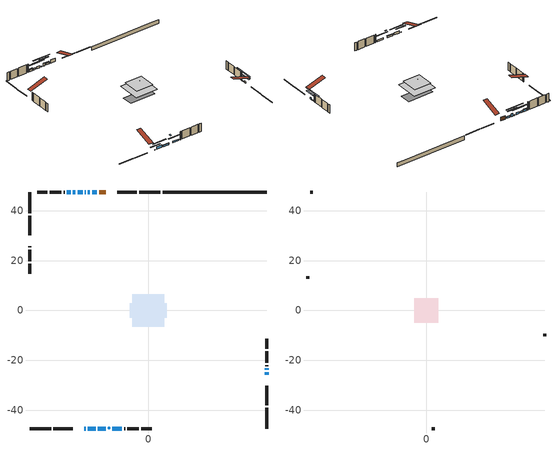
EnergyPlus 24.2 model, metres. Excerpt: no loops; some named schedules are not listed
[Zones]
conditioned space
 floor outside (Floor1 construction): -1.76,-1.76 -1.76,1.76 1.76,1.76 1.76,-1.76 z0.52
 floor adiabatic (AdiabaticFloorConstruction): -6.48,-6.48 -6.48,6.48 6.48,6.48 6.48,-6.48 z2.96
 floor foundation (Slab1 construction): -7.49,-2.95 -7.49,2.95 7.49,2.95 7.49,-2.95 z-1.8
 wall outside (RimJoist1 construction): 4.88,47.57 -3.69,47.57 / -47.57,-47.57 -39,-47.57 / -47.57,47.57 -47.57,39 / 47.57,-47.57 47.57,-39 z0.52:0.82
 wall outside (RimJoist2 construction): -4.62,47.57 -12.45,47.57 / -38.07,-47.57 -30.24,-47.57 / -47.57,38.07 -47.57,30.24 / 47.57,-38.07 47.57,-30.24 z0.52:0.82
 wall outside (AdiabaticWallConstruction 1): -16.98,47.57 -19.76,47.57 z0.52:2.55
 wall outside (AdiabaticWallConstruction): -25.71,-47.57 -25.15,-47.57 z0.52:0.7; -24.22,-47.57 -21.17,-47.57 z0.52:1.99; 47.57,-25.71 47.57,-24.77 z0.52:1.56; -20.69,47.57 -22.47,47.57 z0.52:1.51; -20.24,-47.57 -16.98,-47.57 z0.52:1.25; -23.4,47.57 -24.22,47.57 z0.52:2.2; 47.57,-23.84 47.57,-23.24 z0.52:0.85; -25.14,47.57 -25.45,47.57 z0.52:0.86; -26.37,47.57 -28.32,47.57 / -29.25,47.57 -30.22,47.57 z0.52:1.6; -31.15,47.57 -32.67,47.57 z0.52:1.74; -14.44,-47.57 -10.64,-47.57 z0.52:1.36
 wall outside (Wall1 construction): -33.6,47.57 -33.99,47.57 / -9.72,-47.57 -9.33,-47.57 / -47.57,25.71 -47.57,25.32 / 47.57,-22.31 47.57,-21.92 z0.52:5.4
 wall outside (Wall2 construction): -34.92,47.57 -39.59,47.57 / -8.4,-47.57 -3.73,-47.57 / -47.57,24.39 -47.57,19.72 / 47.57,-21 47.57,-16.32 z0.52:5.4
 wall outside (Wall3 construction): -40.52,47.57 -44.65,47.57 / -2.8,-47.57 1.33,-47.57 / -47.57,18.79 -47.57,14.66 / 47.57,-15.4 47.57,-11.27 z0.52:5.4
 wall foundation (FoundationWall1 construction): 5.81,47.57,-1.8 5.81,47.57,0.52 43.39,47.57,0.52 43.39,47.57,0.45 47.57,47.57,0.45 47.57,47.57,-1.8
 window (WindowConstruction 8): -25.71,-47.57 -25.15,-47.57 z0.52:0.7
 window (WindowConstruction 4): -24.22,-47.57 -21.17,-47.57 z0.52:1.99
 window (WindowConstruction 5): 47.57,-25.71 47.57,-24.77 z0.52:1.56
 window (WindowConstruction 6): -20.69,47.57 -22.47,47.57 z0.52:1.51
 window (WindowConstruction 7): -20.24,-47.57 -16.98,-47.57 z0.52:1.25
 window (WindowConstruction 9): -23.4,47.57 -24.22,47.57 z0.52:2.2
 window (WindowConstruction 10): 47.57,-23.84 47.57,-23.24 z0.52:0.85
 window (WindowConstruction 11): -25.15,47.57 -25.44,47.57 z0.52:0.85
 window (WindowConstruction): -26.37,47.57 -28.32,47.57 z0.52:1.6
 window (WindowConstruction 1): -29.25,47.57 -30.22,47.57 z0.52:1.6
 window (WindowConstruction 2): -31.15,47.57 -32.67,47.57 z0.52:1.74
 window (WindowConstruction 3): -14.44,-47.57 -10.64,-47.57 z0.52:1.36
 door (Door): -16.98,47.57 -19.76,47.57 z0.52:2.55
 ceiling adiabatic (AdiabaticFloorConstruction): 6.48,-6.48 6.48,6.48 -6.48,6.48 -6.48,-6.48 z2.96
 roof outside (AdiabaticRoofConstruction): -15.37,-47.57,5.4 -15.37,-46.92,5.61 -16.06,-46.92,5.61 -16.06,-47.57,5.4
 skylight (SkylightConstruction): -15.37,-47.57,5.4 -15.37,-46.92,5.61 -16.05,-46.92,5.61 -16.05,-47.57,5.4
attic - vented
 floor to conditioned space (Floor2 construction Reversed): -4.88,-4.88 -4.88,4.88 4.88,4.88 4.88,-4.88 z5.4
 floor to conditioned space (Floor3 construction Reversed): -1.83,-1.83 -1.83,1.83 1.83,1.83 1.83,-1.83 z5.4
 wall outside (Wall4 construction): -45.58,47.57 -46.64,47.57 / 2.26,-47.57 3.32,-47.57 / -47.57,13.73 -47.57,12.67 / 47.57,-10.34 47.57,-9.27 z0.52:5.4
 roof outside (Roof1 construction): -16.05,47.57,5.4 -16.05,37.42,8.78 -13.38,37.42,8.78 -13.38,47.57,5.4; -26.64,-47.57,5.4 -26.64,-37.42,8.78 -29.31,-37.42,8.78 -29.31,-47.57,5.4; -47.57,26.64,5.4 -37.42,26.64,8.78 -37.42,29.31,8.78 -47.57,29.31,5.4; 47.57,-26.64,5.4 37.42,-26.64,8.78 37.42,-29.31,8.78 47.57,-29.31,5.4
shading: -22.57,-47.57 -28.28,-47.57 -28.28,-47.98 -22.57,-47.98 z3.28; -18.59,-47.57 -26.8,-47.57 -26.8,-47.98 -18.59,-47.98 z4.57; 47.57,-22.19 47.57,-28.28 47.98,-28.28 47.98,-22.19 z4.14; -22.67,47.57 -20.49,47.57 -20.49,47.98 -22.67,47.98 z1.71; -16.78,-47.57 -20.44,-47.57 -20.44,-47.98 -16.78,-47.98 z1.45; -26.79,47.57 -20.82,47.57 -20.82,47.98 -26.79,47.98 z4.77; 47.57,-18.22 47.57,-28.86 47.98,-28.86 47.98,-18.22 z5.87; -30.46,47.57 -20.13,47.57 -20.13,47.98 -30.46,47.98 z5.87; -30.9,47.57 -23.79,47.57 -23.79,47.98 -30.9,47.98 z4.18; -32.8,47.57 -26.67,47.57 -26.67,47.98 -32.8,47.98 z4.18; -32.87,47.57 -30.95,47.57 -30.95,47.98 -32.87,47.98 z1.94; -8.07,-47.57 -17.02,-47.57 -17.02,-47.98 -8.07,-47.98 z3.94
[Building]
Building 1: Terrain=Suburbs
[Site:Location]
Saskatoon Intl AP_SK: Latitude {deg}=52.17; Longitude {deg}=-106.7; Time Zone {hr}=-6; Elevation {m}=504; Keep Site Location Information=Yes
[Site:GroundTemperature:Shallow]
-3.29371, -5.9198, -6.13011, -4.88389, 0.118965, 5.09852, 9.41553, 12.1502, 12.3826, 10.1583, 5.95142, 1.12462
[Site:WaterMainsTemperature]
Calculation Method=Schedule; Temperature Schedule=mains temperature schedule
[Material] Roughness=Rough; Thermal Absorptance=0.9
Name | Thickness {m} | Conductivity {W/m-K} | Density {kg/m3} | Specific Heat {J/kg-K} | Solar Absorptance | Visible Absorptance
asphalt or fiberglass shingles | 0.00635 | 0.162714 | 1121.4 | 1465.45 | 0.84 | 0.84
asphalt or fiberglass shingles 1 | 0.00635 | 0.162714 | 1121.4 | 1465.45 | 0.7 | 0.7
ceiling loosefill ins | 0.423333 | 0.0480833 | 16.02 | 1046.75 | 0.7 | 0.7
ceiling loosefill ins 1 | 0.338667 | 0.0480833 | 16.02 | 1046.75 | 0.7 | 0.7
ceiling stud and cavity | 0.1397 | 0.455953 | 65.682 | 1177.47 | 0.7 | 0.7
ceiling stud and cavity 1 | 0.1397 | 0.331951 | 65.682 | 1177.47 | 0.7 | 0.7
concrete 4.0 in. | 0.1016 | 1.803125 | 2242.8 | 837.4 | 0.7 | 0.7
concrete 8.0 in. | 0.2032 | 1.803125 | 2242.8 | 837.4 | 0.7 | 0.7
door material | 0.04445 | 0.0451087 | 512.64 | 1214.23 | 0.7 | 0.7
exterior vertical ins | 0.0722076 | 0.029427 | 32.04 | 1214.23 | 0.7 | 0.7
floor covering | 0.0127 | 0.0433444 | 54.468 | 1339.84 | 0.6 | 0.6
floor rigid ins; rim joist rigid ins; wall rigid ins | 0.051816 | 0.029427 | 32.04 | 1214.23 | 0.7 | 0.7
floor rigid ins 1; roof rigid ins; wall rigid ins 2 | 0.512978 | 0.029427 | 32.04 | 1214.23 | 0.7 | 0.7
floor stud and cavity | 0.1397 | 0.0886258 | 92.3553 | 1139.71 | 0.7 | 0.7
floor stud and cavity 1 | 0.1397 | 1.75129 | 37.0049 | 1207.88 | 0.7 | 0.7
furniture material conditioned space 1 | 0.1524 | 0.115458 | 640.8 | 1214.23 | 0.6 | 0.6
gypsum board | 0.0127 | 0.160291 | 801 | 837.4 | 0.6 | 0.6
gypsum board 1 | 0.0127 | 0.160291 | 801 | 837.4 | 0.7 | 0.7
osb sheathing 0.5 in. | 0.0127 | 0.115458 | 512.64 | 1214.23 | 0.7 | 0.7
osb sheathing 0.75 in. | 0.01905 | 0.115458 | 512.64 | 1214.23 | 0.7 | 0.7
osb sheathing 2.0 in. | 0.0508 | 0.115458 | 512.64 | 1214.23 | 0.7 | 0.7
rim joist stud and cavity | 0.0508 | 0.0358127 | 125.044 | 1163.47 | 0.6 | 0.6
rim joist stud and cavity 1 | 0.0508 | 0.0407728 | 125.044 | 1163.47 | 0.6 | 0.6
roof stud and cavity | 0.18415 | 1.78685 | 37.0049 | 1207.88 | 0.6 | 0.6
slab rigid ins | 0.00606092 | 0.029427 | 32.04 | 1214.23 | 0.7 | 0.7
wall rigid ins 1 | 0.103632 | 0.029427 | 32.04 | 1214.23 | 0.7 | 0.7
wall stud and cavity | 0.1397 | 0.0747065 | 139.0536 | 1170.24 | 0.7 | 0.7
wall stud and cavity 1 | 0.1397 | 0.319922 | 139.0536 | 1170.24 | 0.7 | 0.7
wall stud and cavity 2 | 0.1397 | 0.340519 | 139.0536 | 1170.24 | 0.7 | 0.7
wall stud and cavity 3 | 0.0889 | 6.1454 | 50.32683 | 1063.81 | 0.6 | 0.6
wall stud and cavity 4 | 0.0889 | 0.380278 | 52.3479 | 1209.89 | 0.7 | 0.7
wall stud and cavity 5 | 0.0889 | 0.391764 | 83.0341 | 1211.67 | 0.7 | 0.7
wood siding | 0.0254 | 0.102417 | 544.68 | 1172.36 | 0.4 | 0.4
wood siding 1 | 0.00254 | 0.102417 | 544.68 | 1172.36 | 0.4 | 0.4
wood siding 2; wood siding 3; wood siding 4 | 0.0254 | 0.102417 | 544.68 | 1172.36 | 0.7 | 0.7
[WindowMaterial:SimpleGlazingSystem]
Name | U-Factor {W/m2-K} | Solar Heat Gain Coefficient
SkylightMaterial | 2.64872 | 0.598
WindowMaterial | 2.938365 | 0.65
WindowMaterial 1 | 3.28075 | 0.65
WindowMaterial 10 | 3.24952 | 0.43
WindowMaterial 2 | 2.19795 | 0.6
WindowMaterial 3 | 3.28416 | 0.62
WindowMaterial 4 | 2.881585 | 0.7
WindowMaterial 5 | 3.28075 | 0.64
WindowMaterial 6 | 3.281884 | 0.64
WindowMaterial 7 | 3.284723 | 0.6
WindowMaterial 8 | 6.492793 | 0.49
WindowMaterial 9 | 4.15289 | 0.69
[Construction]
AdiabaticFloorConstruction: floor stud and cavity 1, floor rigid ins 1, osb sheathing 0.75 in., floor covering
AdiabaticRoofConstruction: asphalt or fiberglass shingles 1, roof rigid ins, osb sheathing 0.75 in., roof stud and cavity
AdiabaticWallConstruction: wood siding 3, wall rigid ins 2, wall stud and cavity 4, gypsum board
AdiabaticWallConstruction 1: wood siding 4, wall rigid ins 2, wall stud and cavity 4, gypsum board
Door: door material
Floor1 construction: floor stud and cavity, floor rigid ins, osb sheathing 0.75 in., floor covering
Floor2 construction Reversed: gypsum board, ceiling stud and cavity, ceiling loosefill ins
Floor3 construction Reversed: gypsum board, ceiling stud and cavity 1, ceiling loosefill ins 1
FoundationWall1 construction: concrete 8.0 in., gypsum board 1
furniture construction conditioned space 1: furniture material conditioned space 1
PartitionWallConstruction: gypsum board, wall stud and cavity 5, gypsum board
RimJoist1 construction: wood siding 2, osb sheathing 2.0 in., rim joist stud and cavity
RimJoist2 construction: wood siding 2, rim joist rigid ins, osb sheathing 2.0 in., rim joist stud and cavity 1
Roof1 construction: asphalt or fiberglass shingles
SkylightConstruction: SkylightMaterial
Slab1 construction: slab rigid ins, concrete 4.0 in.
Wall1 construction: wood siding, wall rigid ins, osb sheathing 0.5 in., wall stud and cavity, gypsum board
Wall2 construction: wood siding, wall rigid ins 1, osb sheathing 0.5 in., wall stud and cavity 1, gypsum board
Wall3 construction: wood siding, wall rigid ins 1, osb sheathing 0.5 in., wall stud and cavity 2, gypsum board
Wall4 construction: wood siding 1, wall stud and cavity 3
WindowConstruction: WindowMaterial
WindowConstruction 1: WindowMaterial 1
WindowConstruction 10; WindowConstruction 11: WindowMaterial 10
WindowConstruction 2: WindowMaterial 2
WindowConstruction 3: WindowMaterial 3
WindowConstruction 4: WindowMaterial 4
WindowConstruction 5: WindowMaterial 5
WindowConstruction 6: WindowMaterial 6
WindowConstruction 7: WindowMaterial 7
WindowConstruction 8: WindowMaterial 8
WindowConstruction 9: WindowMaterial 9
[Zone] Multiplier=1; Part of Total Floor Area=Yes
Name | Volume {m3}
attic - vented | 60.1179
conditioned space | 640.7
[Space]
Name | Zone | Volume {m3}
attic - vented 1 | attic - vented | 60.1179
conditioned space 1 | conditioned space | 640.7
[ZoneInfiltration:EffectiveLeakageArea]
infil attic - vented 1: Zone or Space=attic - vented 1; Schedule=Always On Discrete; Effective Air Leakage Area {cm2}=3726.76; Stack Coefficient=0.000574326; Wind Coefficient=1.6192e-05
[ZoneMixing]
whole house fan mix: Zone or Space=attic - vented; Schedule=Always On Continuous; Design Flow Rate Calculation Method=Flow/Zone; Design Flow Rate {m3/s}=0; Source Zone or Space=conditioned space
[SurfaceProperty:ExposedFoundationPerimeter]
Slab1: Exposed Perimeter Calculation Method=TotalExposedPerimeter; Total Exposed Perimeter {m}=41.759
[InternalMass] Zone or ZoneList=conditioned space; Space or SpaceList=conditioned space 1
Name | Construction | Surface Area {m2}
furniture mass conditioned space 1 | furniture construction conditioned space 1 | 107.5
partition wall mass | PartitionWallConstruction | 268.75
[Lights]
interior lighting: Zone or ZoneList or Space or SpaceList=conditioned space 1; Schedule=interior lighting schedule; Design Level Calculation Method=LightingLevel; Lighting Level {W}=343.2; Return Air Fraction=0; Fraction Radiant=0.6; Fraction Visible=0.2; Fraction Replaceable=1
[People]
occupants: Zone or ZoneList or Space or SpaceList=conditioned space 1; Number of People Schedule=occupants schedule; Number of People Calculation Method=People; Number of People=3; Fraction Radiant=0.314171; Sensible Heat Fraction=0.56303; Activity Level Schedule=occupants activity schedule; Carbon Dioxide Generation Rate {m3/s-W}=0; Enable ASHRAE 55 Comfort Warnings=No; Mean Radiant Temperature Calculation Type=EnclosureAveraged
[ElectricEquipment] Zone or ZoneList or Space or SpaceList=conditioned space 1; Design Level Calculation Method=EquipmentLevel
Name | Schedule | Design Level {W} | Fraction Latent | Fraction Radiant | Fraction Lost
clothes dryer | clothes dryer schedule | 140.772 | 0.015 | 0.081 | 0.85
clothes washer | clothes washer schedule | 32.1985 | 0.03 | 0.162 | 0.7
cooking range | cooking range schedule | 215.147 | 0.08 | 0.432 | 0.2
dishwasher | dishwasher schedule | 66.8632 | 0.3 | 0.18 | 0.4
fridge | fridge schedule | 72.9452 | 0 | 0.6 | 0
mech vent house fan | mech vent house fan schedule | 11.8 | 0 | 0 | 1
mech vent house fan cfis | mech vent house fan cfis schedule | 0 | 0 | 0 | 0
misc plug loads | misc plug loads schedule | 494.7 | 0.045 | 0.513 | 0.1
whole house fan | Always On Discrete | 0 | 0 | 0 | 1
[OtherEquipment] Zone or ZoneList or Space or SpaceList=conditioned space 1; Design Level Calculation Method=EquipmentLevel
Name | Fuel Type | Schedule | Design Level {W} | Fraction Latent | Fraction Radiant | Fraction Lost
clothes dryer 1 | Electricity | clothes dryer schedule | 0 | 0.015 | 0.081 | 0.85
cooking range 1 | Electricity | cooking range schedule | 0 | 0.08 | 0.432 | 0.2
general water use latent | None | general water use schedule | 62.594 | 1 | 0 | 0
general water use sensible | None | general water use schedule | -61.6891 | 0 | 0.6 | 0
mech vent house fan latent load | None | Always On Discrete | 0 | 1 | 0 | 0
mech vent house fan sensible load | None | Always On Discrete | 0 | 0 | 0 | 0
water heater energy adjustment1 | NaturalGas | Always On Discrete | 0.01 | 0 | 0 | 1
[ZoneInfiltration:DesignFlowRate] Zone or ZoneList or Space or SpaceList=conditioned space 1; Schedule=Always On Discrete; Design Flow Rate Calculation Method=Flow/Zone; Design Flow Rate {m3/s}=0
infil flow; natural vent flow; whole house fan flow
[Foundation:Kiva]
Foundation Kiva 1: Initial Indoor Air Temperature {C}=21; Wall Height Above Grade {m}=0.519989; Wall Depth Below Slab {m}=0.2032; Custom Block Material Name 1=exterior vertical ins; Custom Block Depth 1 {m}=2.31999; Custom Block X Position 1 {m}=0.2159; Custom Block Z Position 1 {m}=0
[Foundation:Kiva:Settings]
Soil Conductivity {W/m-K}=0.849921; Soil Density {kg/m3}=1842.3; Soil Specific Heat {J/kg-K}=418.7; Ground Solar Absorptivity=0.9; Ground Thermal Absorptivity=0.9; Ground Surface Roughness {m}=0.03; Far-Field Width {m}=40; Deep-Ground Boundary Condition=ZeroFlux; Deep-Ground Depth {m}=40; Minimum Cell Dimension {m}=0.2; Maximum Cell Growth Coefficient=3; Simulation Timestep=Timestep
[Exterior:Lights]
exterior lighting: Schedule=exterior lighting schedule; Design Level {W}=75.6
[Schedule:Constant]
Name | Hourly Value
Always On Continuous; mech vent house fan schedule; mech vent house fan cfis schedule; Always On Discrete | 1
occupants activity schedule | 117.228
fridge schedule | 0
[Schedule:Week:Daily]
interior lighting schedule Week Rule - Jan1-Jan27: interior lighting schedule day, interior lighting schedule day, interior lighting schedule day, interior lighting schedule day, interior lighting schedule day, interior lighting schedule day, interior lighting schedule day, interior lighting schedule default day, interior lighting schedule default day, interior lighting schedule default day, interior lighting schedule default day, interior lighting schedule default day
interior lighting schedule Week Rule - Jan28-Feb3: interior lighting schedule day, interior lighting schedule day, interior lighting schedule day, interior lighting schedule day, interior lighting schedule day 1, interior lighting schedule day 1, interior lighting schedule day 1, interior lighting schedule default day, interior lighting schedule default day, interior lighting schedule default day, interior lighting schedule default day, interior lighting schedule default day
interior lighting schedule Week Rule - Feb4-Feb24: interior lighting schedule day 1, interior lighting schedule day 1, interior lighting schedule day 1, interior lighting schedule day 1, interior lighting schedule day 1, interior lighting schedule day 1, interior lighting schedule day 1, interior lighting schedule default day, interior lighting schedule default day, interior lighting schedule default day, interior lighting schedule default day, interior lighting schedule default day
interior lighting schedule Week Rule - Feb25-Mar3: interior lighting schedule day 1, interior lighting schedule day 1, interior lighting schedule day 1, interior lighting schedule day 1, interior lighting schedule day 2, interior lighting schedule day 2, interior lighting schedule day 2, interior lighting schedule default day, interior lighting schedule default day, interior lighting schedule default day, interior lighting schedule default day, interior lighting schedule default day
interior lighting schedule Week Rule - Mar4-Mar31: interior lighting schedule day 2, interior lighting schedule day 2, interior lighting schedule day 2, interior lighting schedule day 2, interior lighting schedule day 2, interior lighting schedule day 2, interior lighting schedule day 2, interior lighting schedule default day, interior lighting schedule default day, interior lighting schedule default day, interior lighting schedule default day, interior lighting schedule default day
interior lighting schedule Week Rule - Apr1-Apr28: interior lighting schedule day 3, interior lighting schedule day 3, interior lighting schedule day 3, interior lighting schedule day 3, interior lighting schedule day 3, interior lighting schedule day 3, interior lighting schedule day 3, interior lighting schedule default day, interior lighting schedule default day, interior lighting schedule default day, interior lighting schedule default day, interior lighting schedule default day
interior lighting schedule Week Rule - Apr29-May5: interior lighting schedule day 3, interior lighting schedule day 3, interior lighting schedule day 4, interior lighting schedule day 4, interior lighting schedule day 4, interior lighting schedule day 4, interior lighting schedule day 4, interior lighting schedule default day, interior lighting schedule default day, interior lighting schedule default day, interior lighting schedule default day, interior lighting schedule default day
interior lighting schedule Week Rule - May6-May26: interior lighting schedule day 4, interior lighting schedule day 4, interior lighting schedule day 4, interior lighting schedule day 4, interior lighting schedule day 4, interior lighting schedule day 4, interior lighting schedule day 4, interior lighting schedule default day, interior lighting schedule default day, interior lighting schedule default day, interior lighting schedule default day, interior lighting schedule default day
interior lighting schedule Week Rule - May27-Jun2: interior lighting schedule day 4, interior lighting schedule day 4, interior lighting schedule day 4, interior lighting schedule day 4, interior lighting schedule day 4, interior lighting schedule day 5, interior lighting schedule day 5, interior lighting schedule default day, interior lighting schedule default day, interior lighting schedule default day, interior lighting schedule default day, interior lighting schedule default day
interior lighting schedule Week Rule - Jun3-Jun30: interior lighting schedule day 5, interior lighting schedule day 5, interior lighting schedule day 5, interior lighting schedule day 5, interior lighting schedule day 5, interior lighting schedule day 5, interior lighting schedule day 5, interior lighting schedule default day, interior lighting schedule default day, interior lighting schedule default day, interior lighting schedule default day, interior lighting schedule default day
interior lighting schedule Week Rule - Jul1-Jul28: interior lighting schedule day 6, interior lighting schedule day 6, interior lighting schedule day 6, interior lighting schedule day 6, interior lighting schedule day 6, interior lighting schedule day 6, interior lighting schedule day 6, interior lighting schedule default day, interior lighting schedule default day, interior lighting schedule default day, interior lighting schedule default day, interior lighting schedule default day
interior lighting schedule Week Rule - Jul29-Aug4: interior lighting schedule day 6, interior lighting schedule day 6, interior lighting schedule day 6, interior lighting schedule day 7, interior lighting schedule day 7, interior lighting schedule day 7, interior lighting schedule day 7, interior lighting schedule default day, interior lighting schedule default day, interior lighting schedule default day, interior lighting schedule default day, interior lighting schedule default day
interior lighting schedule Week Rule - Aug5-Aug25: interior lighting schedule day 7, interior lighting schedule day 7, interior lighting schedule day 7, interior lighting schedule day 7, interior lighting schedule day 7, interior lighting schedule day 7, interior lighting schedule day 7, interior lighting schedule default day, interior lighting schedule default day, interior lighting schedule default day, interior lighting schedule default day, interior lighting schedule default day
interior lighting schedule Week Rule - Aug26-Sep1: interior lighting schedule day 7, interior lighting schedule day 7, interior lighting schedule day 7, interior lighting schedule day 7, interior lighting schedule day 7, interior lighting schedule day 7, interior lighting schedule day 8, interior lighting schedule default day, interior lighting schedule default day, interior lighting schedule default day, interior lighting schedule default day, interior lighting schedule default day
interior lighting schedule Week Rule - Sep2-Sep29: interior lighting schedule day 8, interior lighting schedule day 8, interior lighting schedule day 8, interior lighting schedule day 8, interior lighting schedule day 8, interior lighting schedule day 8, interior lighting schedule day 8, interior lighting schedule default day, interior lighting schedule default day, interior lighting schedule default day, interior lighting schedule default day, interior lighting schedule default day
interior lighting schedule Week Rule - Sep30-Oct6: interior lighting schedule day 8, interior lighting schedule day 9, interior lighting schedule day 9, interior lighting schedule day 9, interior lighting schedule day 9, interior lighting schedule day 9, interior lighting schedule day 9, interior lighting schedule default day, interior lighting schedule default day, interior lighting schedule default day, interior lighting schedule default day, interior lighting schedule default day
interior lighting schedule Week Rule - Oct7-Oct27: interior lighting schedule day 9, interior lighting schedule day 9, interior lighting schedule day 9, interior lighting schedule day 9, interior lighting schedule day 9, interior lighting schedule day 9, interior lighting schedule day 9, interior lighting schedule default day, interior lighting schedule default day, interior lighting schedule default day, interior lighting schedule default day, interior lighting schedule default day
interior lighting schedule Week Rule - Oct28-Nov3: interior lighting schedule day 9, interior lighting schedule day 9, interior lighting schedule day 9, interior lighting schedule day 9, interior lighting schedule day 10, interior lighting schedule day 10, interior lighting schedule day 10, interior lighting schedule default day, interior lighting schedule default day, interior lighting schedule default day, interior lighting schedule default day, interior lighting schedule default day
interior lighting schedule Week Rule - Nov4-Nov24: interior lighting schedule day 10, interior lighting schedule day 10, interior lighting schedule day 10, interior lighting schedule day 10, interior lighting schedule day 10, interior lighting schedule day 10, interior lighting schedule day 10, interior lighting schedule default day, interior lighting schedule default day, interior lighting schedule default day, interior lighting schedule default day, interior lighting schedule default day
interior lighting schedule Week Rule - Nov25-Dec1: interior lighting schedule day 10, interior lighting schedule day 10, interior lighting schedule day 10, interior lighting schedule day 10, interior lighting schedule day 10, interior lighting schedule day 10, interior lighting schedule day 11, interior lighting schedule default day, interior lighting schedule default day, interior lighting schedule default day, interior lighting schedule default day, interior lighting schedule default day
interior lighting schedule Week Rule - Dec2-Dec31: interior lighting schedule day 11, interior lighting schedule day 11, interior lighting schedule day 11, interior lighting schedule day 11, interior lighting schedule day 11, interior lighting schedule day 11, interior lighting schedule day 11, interior lighting schedule default day, interior lighting schedule default day, interior lighting schedule default day, interior lighting schedule default day, interior lighting schedule default day
occupants schedule Week Rule - Jan1-Dec31: occupants schedule day, occupants schedule day, occupants schedule day, occupants schedule day, occupants schedule day, occupants schedule day, occupants schedule day, occupants schedule default day, occupants schedule default day, occupants schedule default day, occupants schedule default day, occupants schedule default day
clothes dryer schedule Week Rule - Jan1-Dec31: clothes dryer schedule day, clothes dryer schedule day, clothes dryer schedule day, clothes dryer schedule day, clothes dryer schedule day, clothes dryer schedule day, clothes dryer schedule day, clothes dryer schedule default day, clothes dryer schedule default day, clothes dryer schedule default day, clothes dryer schedule default day, clothes dryer schedule default day
clothes washer schedule Week Rule - Jan1-Dec31: clothes washer schedule day, clothes washer schedule day, clothes washer schedule day, clothes washer schedule day, clothes washer schedule day, clothes washer schedule day, clothes washer schedule day, clothes washer schedule default day, clothes washer schedule default day, clothes washer schedule default day, clothes washer schedule default day, clothes washer schedule default day
cooking range schedule Week Rule - Jan1-Dec31: cooking range schedule day, cooking range schedule day, cooking range schedule day, cooking range schedule day, cooking range schedule day, cooking range schedule day, cooking range schedule day, cooking range schedule default day, cooking range schedule default day, cooking range schedule default day, cooking range schedule default day, cooking range schedule default day
dishwasher schedule Week Rule - Jan1-Dec31: dishwasher schedule day, dishwasher schedule day, dishwasher schedule day, dishwasher schedule day, dishwasher schedule day, dishwasher schedule day, dishwasher schedule day, dishwasher schedule default day, dishwasher schedule default day, dishwasher schedule default day, dishwasher schedule default day, dishwasher schedule default day
misc plug loads schedule Week Rule - Jan1-Dec31: misc plug loads schedule day, misc plug loads schedule day, misc plug loads schedule day, misc plug loads schedule day, misc plug loads schedule day, misc plug loads schedule day, misc plug loads schedule day, misc plug loads schedule default day, misc plug loads schedule default day, misc plug loads schedule default day, misc plug loads schedule default day, misc plug loads schedule default day
general water use schedule Week Rule - Jan1-Dec31: general water use schedule day, general water use schedule day, general water use schedule day, general water use schedule day, general water use schedule day, general water use schedule day, general water use schedule day, general water use schedule default day, general water use schedule default day, general water use schedule default day, general water use schedule default day, general water use schedule default day
exterior lighting schedule Week Rule - Jan1-Jan27: exterior lighting schedule day, exterior lighting schedule day, exterior lighting schedule day, exterior lighting schedule day, exterior lighting schedule day, exterior lighting schedule day, exterior lighting schedule day, exterior lighting schedule default day, exterior lighting schedule default day, exterior lighting schedule default day, exterior lighting schedule default day, exterior lighting schedule default day
exterior lighting schedule Week Rule - Jan28-Feb3: exterior lighting schedule day, exterior lighting schedule day, exterior lighting schedule day, exterior lighting schedule day, exterior lighting schedule day 1, exterior lighting schedule day 1, exterior lighting schedule day 1, exterior lighting schedule default day, exterior lighting schedule default day, exterior lighting schedule default day, exterior lighting schedule default day, exterior lighting schedule default day
exterior lighting schedule Week Rule - Feb4-Feb24: exterior lighting schedule day 1, exterior lighting schedule day 1, exterior lighting schedule day 1, exterior lighting schedule day 1, exterior lighting schedule day 1, exterior lighting schedule day 1, exterior lighting schedule day 1, exterior lighting schedule default day, exterior lighting schedule default day, exterior lighting schedule default day, exterior lighting schedule default day, exterior lighting schedule default day
exterior lighting schedule Week Rule - Feb25-Mar3: exterior lighting schedule day 1, exterior lighting schedule day 1, exterior lighting schedule day 1, exterior lighting schedule day 1, exterior lighting schedule day 2, exterior lighting schedule day 2, exterior lighting schedule day 2, exterior lighting schedule default day, exterior lighting schedule default day, exterior lighting schedule default day, exterior lighting schedule default day, exterior lighting schedule default day
exterior lighting schedule Week Rule - Mar4-Mar31: exterior lighting schedule day 2, exterior lighting schedule day 2, exterior lighting schedule day 2, exterior lighting schedule day 2, exterior lighting schedule day 2, exterior lighting schedule day 2, exterior lighting schedule day 2, exterior lighting schedule default day, exterior lighting schedule default day, exterior lighting schedule default day, exterior lighting schedule default day, exterior lighting schedule default day
exterior lighting schedule Week Rule - Apr1-Apr28: exterior lighting schedule day 3, exterior lighting schedule day 3, exterior lighting schedule day 3, exterior lighting schedule day 3, exterior lighting schedule day 3, exterior lighting schedule day 3, exterior lighting schedule day 3, exterior lighting schedule default day, exterior lighting schedule default day, exterior lighting schedule default day, exterior lighting schedule default day, exterior lighting schedule default day
exterior lighting schedule Week Rule - Apr29-May5: exterior lighting schedule day 3, exterior lighting schedule day 3, exterior lighting schedule day 4, exterior lighting schedule day 4, exterior lighting schedule day 4, exterior lighting schedule day 4, exterior lighting schedule day 4, exterior lighting schedule default day, exterior lighting schedule default day, exterior lighting schedule default day, exterior lighting schedule default day, exterior lighting schedule default day
exterior lighting schedule Week Rule - May6-May26: exterior lighting schedule day 4, exterior lighting schedule day 4, exterior lighting schedule day 4, exterior lighting schedule day 4, exterior lighting schedule day 4, exterior lighting schedule day 4, exterior lighting schedule day 4, exterior lighting schedule default day, exterior lighting schedule default day, exterior lighting schedule default day, exterior lighting schedule default day, exterior lighting schedule default day
exterior lighting schedule Week Rule - May27-Jun2: exterior lighting schedule day 4, exterior lighting schedule day 4, exterior lighting schedule day 4, exterior lighting schedule day 4, exterior lighting schedule day 4, exterior lighting schedule day 5, exterior lighting schedule day 5, exterior lighting schedule default day, exterior lighting schedule default day, exterior lighting schedule default day, exterior lighting schedule default day, exterior lighting schedule default day
exterior lighting schedule Week Rule - Jun3-Jun30: exterior lighting schedule day 5, exterior lighting schedule day 5, exterior lighting schedule day 5, exterior lighting schedule day 5, exterior lighting schedule day 5, exterior lighting schedule day 5, exterior lighting schedule day 5, exterior lighting schedule default day, exterior lighting schedule default day, exterior lighting schedule default day, exterior lighting schedule default day, exterior lighting schedule default day
exterior lighting schedule Week Rule - Jul1-Jul28: exterior lighting schedule day 6, exterior lighting schedule day 6, exterior lighting schedule day 6, exterior lighting schedule day 6, exterior lighting schedule day 6, exterior lighting schedule day 6, exterior lighting schedule day 6, exterior lighting schedule default day, exterior lighting schedule default day, exterior lighting schedule default day, exterior lighting schedule default day, exterior lighting schedule default day
exterior lighting schedule Week Rule - Jul29-Aug4: exterior lighting schedule day 6, exterior lighting schedule day 6, exterior lighting schedule day 6, exterior lighting schedule day 7, exterior lighting schedule day 7, exterior lighting schedule day 7, exterior lighting schedule day 7, exterior lighting schedule default day, exterior lighting schedule default day, exterior lighting schedule default day, exterior lighting schedule default day, exterior lighting schedule default day
exterior lighting schedule Week Rule - Aug5-Aug25: exterior lighting schedule day 7, exterior lighting schedule day 7, exterior lighting schedule day 7, exterior lighting schedule day 7, exterior lighting schedule day 7, exterior lighting schedule day 7, exterior lighting schedule day 7, exterior lighting schedule default day, exterior lighting schedule default day, exterior lighting schedule default day, exterior lighting schedule default day, exterior lighting schedule default day
exterior lighting schedule Week Rule - Aug26-Sep1: exterior lighting schedule day 7, exterior lighting schedule day 7, exterior lighting schedule day 7, exterior lighting schedule day 7, exterior lighting schedule day 7, exterior lighting schedule day 7, exterior lighting schedule day 8, exterior lighting schedule default day, exterior lighting schedule default day, exterior lighting schedule default day, exterior lighting schedule default day, exterior lighting schedule default day
exterior lighting schedule Week Rule - Sep2-Sep29: exterior lighting schedule day 8, exterior lighting schedule day 8, exterior lighting schedule day 8, exterior lighting schedule day 8, exterior lighting schedule day 8, exterior lighting schedule day 8, exterior lighting schedule day 8, exterior lighting schedule default day, exterior lighting schedule default day, exterior lighting schedule default day, exterior lighting schedule default day, exterior lighting schedule default day
exterior lighting schedule Week Rule - Sep30-Oct6: exterior lighting schedule day 8, exterior lighting schedule day 9, exterior lighting schedule day 9, exterior lighting schedule day 9, exterior lighting schedule day 9, exterior lighting schedule day 9, exterior lighting schedule day 9, exterior lighting schedule default day, exterior lighting schedule default day, exterior lighting schedule default day, exterior lighting schedule default day, exterior lighting schedule default day
[Schedule:Year]
interior lighting schedule: interior lighting schedule Week Rule - Jan1-Jan27, 1, 1, 1, 27, interior lighting schedule Week Rule - Jan28-Feb3, 1, 28, 2, 3, interior lighting schedule Week Rule - Feb4-Feb24, 2, 4, 2, 24, interior lighting schedule Week Rule - Feb25-Mar3, 2, 25, 3, 3, interior lighting schedule Week Rule - Mar4-Mar31, 3, 4, 3, 31, interior lighting schedule Week Rule - Apr1-Apr28, 4, 1, 4, 28, interior lighting schedule Week Rule - Apr29-May5, 4, 29, 5, 5, interior lighting schedule Week Rule - May6-May26, 5, 6, 5, 26, interior lighting schedule Week Rule - May27-Jun2, 5, 27, 6, 2, interior lighting schedule Week Rule - Jun3-Jun30, 6, 3, 6, 30, interior lighting schedule Week Rule - Jul1-Jul28, 7, 1, 7, 28, interior lighting schedule Week Rule - Jul29-Aug4, 7, 29, 8, 4, interior lighting schedule Week Rule - Aug5-Aug25, 8, 5, 8, 25, interior lighting schedule Week Rule - Aug26-Sep1, 8, 26, 9, 1, interior lighting schedule Week Rule - Sep2-Sep29, 9, 2, 9, 29, interior lighting schedule Week Rule - Sep30-Oct6, 9, 30, 10, 6, interior lighting schedule Week Rule - Oct7-Oct27, 10, 7, 10, 27, interior lighting schedule Week Rule - Oct28-Nov3, 10, 28, 11, 3, interior lighting schedule Week Rule - Nov4-Nov24, 11, 4, 11, 24, interior lighting schedule Week Rule - Nov25-Dec1, 11, 25, 12, 1, interior lighting schedule Week Rule - Dec2-Dec31, 12, 2, 12, 31
occupants schedule: occupants schedule Week Rule - Jan1-Dec31, 1, 1, 12, 31
clothes dryer schedule: clothes dryer schedule Week Rule - Jan1-Dec31, 1, 1, 12, 31
clothes washer schedule: clothes washer schedule Week Rule - Jan1-Dec31, 1, 1, 12, 31
cooking range schedule: cooking range schedule Week Rule - Jan1-Dec31, 1, 1, 12, 31
dishwasher schedule: dishwasher schedule Week Rule - Jan1-Dec31, 1, 1, 12, 31
misc plug loads schedule: misc plug loads schedule Week Rule - Jan1-Dec31, 1, 1, 12, 31
general water use schedule: general water use schedule Week Rule - Jan1-Dec31, 1, 1, 12, 31
exterior lighting schedule: exterior lighting schedule Week Rule - Jan1-Jan27, 1, 1, 1, 27, exterior lighting schedule Week Rule - Jan28-Feb3, 1, 28, 2, 3, exterior lighting schedule Week Rule - Feb4-Feb24, 2, 4, 2, 24, exterior lighting schedule Week Rule - Feb25-Mar3, 2, 25, 3, 3, exterior lighting schedule Week Rule - Mar4-Mar31, 3, 4, 3, 31, exterior lighting schedule Week Rule - Apr1-Apr28, 4, 1, 4, 28, exterior lighting schedule Week Rule - Apr29-May5, 4, 29, 5, 5, exterior lighting schedule Week Rule - May6-May26, 5, 6, 5, 26, exterior lighting schedule Week Rule - May27-Jun2, 5, 27, 6, 2, exterior lighting schedule Week Rule - Jun3-Jun30, 6, 3, 6, 30, exterior lighting schedule Week Rule - Jul1-Jul28, 7, 1, 7, 28, exterior lighting schedule Week Rule - Jul29-Aug4, 7, 29, 8, 4, exterior lighting schedule Week Rule - Aug5-Aug25, 8, 5, 8, 25, exterior lighting schedule Week Rule - Aug26-Sep1, 8, 26, 9, 1, exterior lighting schedule Week Rule - Sep2-Sep29, 9, 2, 9, 29, exterior lighting schedule Week Rule - Sep30-Oct6, 9, 30, 10, 6, exterior lighting schedule Week Rule - Oct7-Oct27, 10, 7, 10, 27, exterior lighting schedule Week Rule - Oct28-Nov3, 10, 28, 11, 3, exterior lighting schedule Week Rule - Nov4-Nov24, 11, 4, 11, 24, exterior lighting schedule Week Rule - Nov25-Dec1, 11, 25, 12, 1, exterior lighting schedule Week Rule - Dec2-Dec31, 12, 2, 12, 31
[Schedule:Compact]
mains temperature schedule: Through: 01/01, For: AllDays, Until: 24:00, 3.00833, Through: 01/02, For: AllDays, Until: 24:00, 2.92833, Through: 01/03, For: AllDays, Until: 24:00, 2.84889, Through: 01/04, For: AllDays, Until: 24:00, 2.77111, Through: 01/05, For: AllDays, Until: 24:00, 2.69389, Through: 01/06, For: AllDays, Until: 24:00, 2.61778, Through: 01/07, For: AllDays, Until: 24:00, 2.54333, Through: 01/08, For: AllDays, Until: 24:00, 2.46944, Through: 01/09, For: AllDays, Until: 24:00, 2.39667, Through: 01/10, For: AllDays, Until: 24:00, 2.32556, Through: 01/11, For: AllDays, Until: 24:00, 2.255, Through: 01/12, For: AllDays, Until: 24:00, 2.18611, Through: 01/13, For: AllDays, Until: 24:00, 2.11833, Through: 01/14, For: AllDays, Until: 24:00, 2.05167, Through: 01/15, For: AllDays, Until: 24:00, 1.98611, Through: 01/16, For: AllDays, Until: 24:00, 1.92222, Through: 01/17, For: AllDays, Until: 24:00, 1.85944, Through: 01/18, For: AllDays, Until: 24:00, 1.79778, Through: 01/19, For: AllDays, Until: 24:00, 1.73778, Through: 01/20, For: AllDays, Until: 24:00, 1.67889, Through: 01/21, For: AllDays, Until: 24:00, 1.62167, Through: 01/22, For: AllDays, Until: 24:00, 1.56556, Through: 01/23, For: AllDays, Until: 24:00, 1.51056, Through: 01/24, For: AllDays, Until: 24:00, 1.45778, Through: 01/25, For: AllDays, Until: 24:00, 1.40556, Through: 01/26, For: AllDays, Until: 24:00, 1.35556, Through: 01/27, For: AllDays, Until: 24:00, 1.30667, Through: 01/28, For: AllDays, Until: 24:00, 1.25944, Through: 01/29, For: AllDays, Until: 24:00, 1.21333, Through: 01/30, For: AllDays, Until: 24:00, 1.16889, Through: 01/31, For: AllDays, Until: 24:00, 1.12611, Through: 02/01, For: AllDays, Until: 24:00, 1.085, Through: 02/02, For: AllDays, Until: 24:00, 1.045, Through: 02/03, For: AllDays, Until: 24:00, 1.00667, Through: 02/04, For: AllDays, Until: 24:00, 0.97, Through: 02/05, For: AllDays, Until: 24:00, 0.935, Through: 02/06, For: AllDays, Until: 24:00, 0.901667, Through: 02/07, For: AllDays, Until: 24:00, 0.869444, Through: 02/08, For: AllDays, Until: 24:00, 0.839444, Through: 02/09, For: AllDays, Until: 24:00, 0.810556, Through: 02/10, For: AllDays, Until: 24:00, 0.783889, Through: 02/11, For: AllDays, Until: 24:00, 0.758333, Through: 02/12, For: AllDays, Until: 24:00, 0.734444, Through: 02/13, For: AllDays, Until: 24:00, 0.712222, Through: 02/14, For: AllDays, Until: 24:00, 0.692222, Through: 02/15, For: AllDays, Until: 24:00, 0.673333, Through: 02/16, For: AllDays, Until: 24:00, 0.656111, Through: 02/17, For: AllDays, Until: 24:00, 0.640556, Through: 02/18, For: AllDays, Until: 24:00, 0.626667, Through: 02/19, For: AllDays, Until: 24:00, 0.614444, Through: 02/20, For: AllDays, Until: 24:00, 0.604444, Through: 02/21, For: AllDays, Until: 24:00, 0.595556, Through: 02/22, For: AllDays, Until: 24:00, 0.588333, Through: 02/23, For: AllDays, Until: 24:00, 0.583333, Through: 02/24, For: AllDays, Until: 24:00, 0.579444, Through: 02/25, For: AllDays, Until: 24:00, 0.577778, Through: 02/26, For: AllDays, Until: 24:00, 0.577222, Through: 02/27, For: AllDays, Until: 24:00, 0.578889, Through: 02/28, For: AllDays, Until: 24:00, 0.581667, Through: 03/01, For: AllDays, Until: 24:00, 0.586667, Through: 03/02, For: AllDays, Until: 24:00, 0.593333, Through: 03/03, For: AllDays, Until: 24:00, 0.601111, Through: 03/04, For: AllDays, Until: 24:00, 0.611111, Through: 03/05, For: AllDays, Until: 24:00, 0.622778, Through: 03/06, For: AllDays, Until: 24:00, 0.636111, Through: 03/07, For: AllDays, Until: 24:00, 0.651111, Through: 03/08, For: AllDays, Until: 24:00, 0.667778, Through: 03/09, For: AllDays, Until: 24:00, 0.686111, Through: 03/10, For: AllDays, Until: 24:00, 0.705556, Through: 03/11, For: AllDays, Until: 24:00, 0.727222, Through: 03/12, For: AllDays, Until: 24:00, 0.750556, Through: 03/13, For: AllDays, Until: 24:00, 0.775556, Through: 03/14, For: AllDays, Until: 24:00, 0.802222, Through: 03/15, For: AllDays, Until: 24:00, 0.83, Through: 03/16, For: AllDays, Until: 24:00, 0.86, Through: 03/17, For: AllDays, Until: 24:00, 0.891111, Through: 03/18, For: AllDays, Until: 24:00, 0.924444, Through: 03/19, For: AllDays, Until: 24:00, 0.958889, Through: 03/20, For: AllDays, Until: 24:00, 0.995, Through: 03/21, For: AllDays, Until: 24:00, 1.03278, Through: 03/22, For: AllDays, Until: 24:00, 1.07222, Through: 03/23, For: AllDays, Until: 24:00, 1.11278, Through: 03/24, For: AllDays, Until: 24:00, 1.15556, Through: 03/25, For: AllDays, Until: 24:00, 1.19944, Through: 03/26, For: AllDays, Until: 24:00, 1.24444, Through: 03/27, For: AllDays, Until: 24:00, 1.29167, Through: 03/28, For: AllDays, Until: 24:00, 1.34, Through: 03/29, For: AllDays, Until: 24:00, 1.39, Through: 03/30, For: AllDays, Until: 24:00, 1.44111, Through: 03/31, For: AllDays, Until: 24:00, 1.49389, Through: 04/01, For: AllDays, Until: 24:00, 1.54833, Through: 04/02, For: AllDays, Until: 24:00, 1.60389, Through: 04/03, For: AllDays, Until: 24:00, 1.66056, Through: 04/04, For: AllDays, Until: 24:00, 1.71889, Through: 04/05, For: AllDays, Until: 24:00, 1.77889, Through: 04/06, For: AllDays, Until: 24:00, 1.84, Through: 04/07, For: AllDays, Until: 24:00, 1.90222, Through: 04/08, For: AllDays, Until: 24:00, 1.96556, Through: 04/09, For: AllDays, Until: 24:00, 2.03056, Through: 04/10, For: AllDays, Until: 24:00, 2.09722, Through: 04/11, For: AllDays, Until: 24:00, 2.16444, Through: 04/12, For: AllDays, Until: 24:00, 2.23333, Through: 04/13, For: AllDays, Until: 24:00, 2.30278, Through: 04/14, For: AllDays, Until: 24:00, 2.37389, Through: 04/15, For: AllDays, Until: 24:00, 2.44611, Through: 04/16, For: AllDays, Until: 24:00, 2.52, Through: 04/17, For: AllDays, Until: 24:00, 2.59444, Through: 04/18, For: AllDays, Until: 24:00, 2.67, Through: 04/19, For: AllDays, Until: 24:00, 2.74667, Through: 04/20, For: AllDays, Until: 24:00, 2.82444, Through: 04/21, For: AllDays, Until: 24:00, 2.90278, Through: 04/22, For: AllDays, Until: 24:00, 2.98278, Through: 04/23, For: AllDays, Until: 24:00, 3.06333, Through: 04/24, For: AllDays, Until: 24:00, 3.145, Through: 04/25, For: AllDays, Until: 24:00, 3.22778, Through: 04/26, For: AllDays, Until: 24:00, 3.31167, Through: 04/27, For: AllDays, Until: 24:00, 3.39611, Through: 04/28, For: AllDays, Until: 24:00, 3.48111, Through: 04/29, For: AllDays, Until: 24:00, 3.56722, Through: 04/30, For: AllDays, Until: 24:00, 3.65444, Through: 05/01, For: AllDays, Until: 24:00, 3.74222, Through: 05/02, For: AllDays, Until: 24:00, 3.83056, Through: 05/03, For: AllDays, Until: 24:00, 3.92, Through: 05/04, For: AllDays, Until: 24:00, 4.00944, Through: 05/05, For: AllDays, Until: 24:00, 4.1, Through: 05/06, For: AllDays, Until: 24:00, 4.19167, Through: 05/07, For: AllDays, Until: 24:00, 4.28333, Through: 05/08, For: AllDays, Until: 24:00, 4.37611, Through: 05/09, For: AllDays, Until: 24:00, 4.46889, Through: 05/10, For: AllDays, Until: 24:00, 4.56278, Through: 05/11, For: AllDays, Until: 24:00, 4.65667, Through: 05/12, For: AllDays, Until: 24:00, 4.75111, Through: 05/13, For: AllDays, Until: 24:00, 4.84611, Through: 05/14, For: AllDays, Until: 24:00, 4.94167, Through: 05/15, For: AllDays, Until: 24:00, 5.03778, Through: 05/16, For: AllDays, Until: 24:00, 5.13389, Through: 05/17, For: AllDays, Until: 24:00, 5.23056, Through: 05/18, For: AllDays, Until: 24:00, 5.32722, Through: 05/19, For: AllDays, Until: 24:00, 5.42444, Through: 05/20, For: AllDays, Until: 24:00, 5.52222, Through: 05/21, For: AllDays, Until: 24:00, 5.62, Through: 05/22, For: AllDays, Until: 24:00, 5.71778, Through: 05/23, For: AllDays, Until: 24:00, 5.81556, Through: 05/24, For: AllDays, Until: 24:00, 5.91389, Through: 05/25, For: AllDays, Until: 24:00, 6.01222, Through: 05/26, For: AllDays, Until: 24:00, 6.11056, Through: 05/27, For: AllDays, Until: 24:00, 6.20944, Through: 05/28, For: AllDays, Until: 24:00, 6.30778, Through: 05/29, For: AllDays, Until: 24:00, 6.40611, Through: 05/30, For: AllDays, Until: 24:00, 6.50444, Through: 05/31, For: AllDays, Until: 24:00, 6.60333, Through: 06/01, For: AllDays, Until: 24:00, 6.70167, Through: 06/02, For: AllDays, Until: 24:00, 6.79944, Through: 06/03, For: AllDays, Until: 24:00, 6.89778, Through: 06/04, For: AllDays, Until: 24:00, 6.99556, Through: 06/05, For: AllDays, Until: 24:00, 7.09333, Through: 06/06, For: AllDays, Until: 24:00, 7.19056, Through: 06/07, For: AllDays, Until: 24:00, 7.28778, Through: 06/08, For: AllDays, Until: 24:00, 7.385, Through: 06/09, For: AllDays, Until: 24:00, 7.48111, Through: 06/10, For: AllDays, Until: 24:00, 7.57778, Through: 06/11, For: AllDays, Until: 24:00, 7.67333, Through: 06/12, For: AllDays, Until: 24:00, 7.76889, Through: 06/13, For: AllDays, Until: 24:00, 7.86389, Through: 06/14, For: AllDays, Until: 24:00, 7.95833, Through: 06/15, For: AllDays, Until: 24:00, 8.05222, Through: 06/16, For: AllDays, Until: 24:00, 8.14611, Through: 06/17, For: AllDays, Until: 24:00, 8.23889, Through: 06/18, For: AllDays, Until: 24:00, 8.33111, Through: 06/19, For: AllDays, Until: 24:00, 8.42278, Through: 06/20, For: AllDays, Until: 24:00, 8.51444, Through: 06/21, For: AllDays, Until: 24:00, 8.605, Through: 06/22, For: AllDays, Until: 24:00, 8.69444, Through: 06/23, For: AllDays, Until: 24:00, 8.78389, Through: 06/24, For: AllDays, Until: 24:00, 8.87222, Through: 06/25, For: AllDays, Until: 24:00, 8.95944, Through: 06/26, For: AllDays, Until: 24:00, 9.04667, Through: 06/27, For: AllDays, Until: 24:00, 9.13278, Through: 06/28, For: AllDays, Until: 24:00, 9.21778, Through: 06/29, For: AllDays, Until: 24:00, 9.30222, Through: 06/30, For: AllDays, Until: 24:00, 9.38556, Through: 07/01, For: AllDays, Until: 24:00, 9.46833, Through: 07/02, For: AllDays, Until: 24:00, 9.54944, Through: 07/03, For: AllDays, Until: 24:00, 9.63056, Through: 07/04, For: AllDays, Until: 24:00, 9.71, Through: 07/05, For: AllDays, Until: 24:00, 9.78833, Through: 07/06, For: AllDays, Until: 24:00, 9.86611, Through: 07/07, For: AllDays, Until: 24:00, 9.94278, Through: 07/08, For: AllDays, Until: 24:00, 10.0183, Through: 07/09, For: AllDays, Until: 24:00, 10.0928, Through: 07/10, For: AllDays, Until: 24:00, 10.1656, Through: 07/11, For: AllDays, Until: 24:00, 10.2378, Through: 07/12, For: AllDays, Until: 24:00, 10.3089, Through: 07/13, For: AllDays, Until: 24:00, 10.3783, Through: 07/14, For: AllDays, Until: 24:00, 10.4472, Through: 07/15, For: AllDays, Until: 24:00, 10.5144, Through: 07/16, For: AllDays, Until: 24:00, 10.5806, Through: 07/17, For: AllDays, Until: 24:00, 10.645, Through: 07/18, For: AllDays, Until: 24:00, 10.7089, Through: 07/19, For: AllDays, Until: 24:00, 10.7711, Through: 07/20, For: AllDays, Until: 24:00, 10.8317, Through: 07/21, For: AllDays, Until: 24:00, 10.8911, Through: 07/22, For: AllDays, Until: 24:00, 10.9494, Through: 07/23, For: AllDays, Until: 24:00, 11.0061, Through: 07/24, For: AllDays, Until: 24:00, 11.0617, Through: 07/25, For: AllDays, Until: 24:00, 11.1156, Through: 07/26, For: AllDays, Until: 24:00, 11.1683, Through: 07/27, For: AllDays, Until: 24:00, 11.2194, Through: 07/28, For: AllDays, Until: 24:00, 11.2689, Through: 07/29, For: AllDays, Until: 24:00, 11.3172, Through: 07/30, For: AllDays, Until: 24:00, 11.3639, Through: 07/31, For: AllDays, Until: 24:00, 11.4094, Through: 08/01, For: AllDays, Until: 24:00, 11.4528, Through: 08/02, For: AllDays, Until: 24:00, 11.495, Through: 08/03, For: AllDays, Until: 24:00, 11.5356, Through: 08/04, For: AllDays, Until: 24:00, 11.575, Through: 08/05, For: AllDays, Until: 24:00, 11.6122, Through: 08/06, For: AllDays, Until: 24:00, 11.6483, Through: 08/07, For: AllDays, Until: 24:00, 11.6828, Through: 08/08, For: AllDays, Until: 24:00, 11.7156, Through: 08/09, For: AllDays, Until: 24:00, 11.7467, Through: 08/10, For: AllDays, Until: 24:00, 11.7761, Through: 08/11, For: AllDays, Until: 24:00, 11.8044, Through: 08/12, For: AllDays, Until: 24:00, 11.8306, Through: 08/13, For: AllDays, Until: 24:00, 11.855, Through: 08/14, For: AllDays, Until: 24:00, 11.8783, Through: 08/15, For: AllDays, Until: 24:00, 11.8994, Through: 08/16, For: AllDays, Until: 24:00, 11.9194, Through: 08/17, For: AllDays, Until: 24:00, 11.9372, Through: 08/18, For: AllDays, Until: 24:00, 11.9539, Through: 08/19, For: AllDays, Until: 24:00, 11.9683, Through: 08/20, For: AllDays, Until: 24:00, 11.9817, Through: 08/21, For: AllDays, Until: 24:00, 11.9928, Through: 08/22, For: AllDays, Until: 24:00, 12.0028, Through: 08/23, For: AllDays, Until: 24:00, 12.0106, Through: 08/24, For: AllDays, Until: 24:00, 12.0167, Through: 08/25, For: AllDays, Until: 24:00, 12.0217, Through: 08/26, For: AllDays, Until: 24:00, 12.0244, Through: 08/27, For: AllDays, Until: 24:00, 12.0256, Through: 08/28, For: AllDays, Until: 24:00, 12.025, Through: 08/29, For: AllDays, Until: 24:00, 12.0228, Through: 08/30, For: AllDays, Until: 24:00, 12.0189, Through: 08/31, For: AllDays, Until: 24:00, 12.0133, Through: 09/01, For: AllDays, Until: 24:00, 12.0061, Through: 09/02, For: AllDays, Until: 24:00, 11.9972, Through: 09/03, For: AllDays, Until: 24:00, 11.9867, Through: 09/04, For: AllDays, Until: 24:00, 11.9744, Through: 09/05, For: AllDays, Until: 24:00, 11.96, Through: 09/06, For: AllDays, Until: 24:00, 11.9444, Through: 09/07, For: AllDays, Until: 24:00, 11.9272, Through: 09/08, For: AllDays, Until: 24:00, 11.9083, Through: 09/09, For: AllDays, Until: 24:00, 11.8878, Through: 09/10, For: AllDays, Until: 24:00, 11.865, Through: 09/11, For: AllDays, Until: 24:00, 11.8411, Through: 09/12, For: AllDays, Until: 24:00, 11.8156, Through: 09/13, For: AllDays, Until: 24:00, 11.7883, Through: 09/14, For: AllDays, Until: 24:00, 11.7594, Through: 09/15, For: AllDays, Until: 24:00, 11.7289, Through: 09/16, For: AllDays, Until: 24:00, 11.6967, Through: 09/17, For: AllDays, Until: 24:00, 11.6633, Through: 09/18, For: AllDays, Until: 24:00, 11.6278, Through: 09/19, For: AllDays, Until: 24:00, 11.5911, Through: 09/20, For: AllDays, Until: 24:00, 11.5528, Through: 09/21, For: AllDays, Until: 24:00, 11.5128, Through: 09/22, For: AllDays, Until: 24:00, 11.4711, Through: 09/23, For: AllDays, Until: 24:00, 11.4283, Through: 09/24, For: AllDays, Until: 24:00, 11.3833, Through: 09/25, For: AllDays, Until: 24:00, 11.3372, Through: 09/26, For: AllDays, Until: 24:00, 11.29, Through: 09/27, For: AllDays, Until: 24:00, 11.2406, Through: 09/28, For: AllDays, Until: 24:00, 11.1906, Through: 09/29, For: AllDays, Until: 24:00, 11.1383, Through: 09/30, For: AllDays, Until: 24:00, 11.085, Through: 10/01, For: AllDays, Until: 24:00, 11.03, Through: 10/02, For: AllDays, Until: 24:00, 10.9739, Through: 10/03, For: AllDays, Until: 24:00, 10.9161, Through: 10/04, For: AllDays, Until: 24:00, 10.8572, Through: 10/05, For: AllDays, Until: 24:00, 10.7972, Through: 10/06, For: AllDays, Until: 24:00, 10.7356, Through: 10/07, For: AllDays, Until: 24:00, 10.6722, Through: 10/08, For: AllDays, Until: 24:00, 10.6083, Through: 10/09, For: AllDays, Until: 24:00, 10.5428, Through: 10/10, For: AllDays, Until: 24:00, 10.4761, Through: 10/11, For: AllDays, Until: 24:00, 10.4078, Through: 10/12, For: AllDays, Until: 24:00, 10.3389, Through: 10/13, For: AllDays, Until: 24:00, 10.2683, Through: 10/14, For: AllDays, Until: 24:00, 10.1967, Through: 10/15, For: AllDays, Until: 24:00, 10.1239, Through: 10/16, For: AllDays, Until: 24:00, 10.05, Through: 10/17, For: AllDays, Until: 24:00, 9.975, Through: 10/18, For: AllDays, Until: 24:00, 9.89889, Through: 10/19, For: AllDays, Until: 24:00, 9.82167, Through: 10/20, For: AllDays, Until: 24:00, 9.74333, Through: 10/21, For: AllDays, Until: 24:00, 9.66444, Through: 10/22, For: AllDays, Until: 24:00, 9.58444, Through: 10/23, For: AllDays, Until: 24:00, 9.50278, Through: 10/24, For: AllDays, Until: 24:00, 9.42111, Through: 10/25, For: AllDays, Until: 24:00, 9.33778, Through: 10/26, For: AllDays, Until: 24:00, 9.25389, Through: 10/27, For: AllDays, Until: 24:00, 9.16889, Through: 10/28, For: AllDays, Until: 24:00, 9.08333, Through: 10/29, For: AllDays, Until: 24:00, 8.99667, Through: 10/30, For: AllDays, Until: 24:00, 8.90944, Through: 10/31, For: AllDays, Until: 24:00, 8.82167, Through: 11/01, For: AllDays, Until: 24:00, 8.73278, Through: 11/02, For: AllDays, Until: 24:00, 8.64333, Through: 11/03, For: AllDays, Until: 24:00, 8.55278, Through: 11/04, For: AllDays, Until: 24:00, 8.46222, Through: 11/05, For: AllDays, Until: 24:00, 8.37056, Through: 11/06, For: AllDays, Until: 24:00, 8.27833, Through: 11/07, For: AllDays, Until: 24:00, 8.18556, Through: 11/08, For: AllDays, Until: 24:00, 8.09222, Through: 11/09, For: AllDays, Until: 24:00, 7.99833, Through: 11/10, For: AllDays, Until: 24:00, 7.90389, Through: 11/11, For: AllDays, Until: 24:00, 7.80944, Through: 11/12, For: AllDays, Until: 24:00, 7.71389, Through: 11/13, For: AllDays, Until: 24:00, 7.61833, Through: 11/14, For: AllDays, Until: 24:00, 7.52222, Through: 11/15, For: AllDays, Until: 24:00, 7.42611, Through: 11/16, For: AllDays, Until: 24:00, 7.32944, Through: 11/17, For: AllDays, Until: 24:00, 7.23222, Through: 11/18, For: AllDays, Until: 24:00, 7.135, Through: 11/19, For: AllDays, Until: 24:00, 7.03722, Through: 11/20, For: AllDays, Until: 24:00, 6.93944, Through: 11/21, For: AllDays, Until: 24:00, 6.84167, Through: 11/22, For: AllDays, Until: 24:00, 6.74333, Through: 11/23, For: AllDays, Until: 24:00, 6.645, Through: 11/24, For: AllDays, Until: 24:00, 6.54667, Through: 11/25, For: AllDays, Until: 24:00, 6.44833, Through: 11/26, For: AllDays, Until: 24:00, 6.35, Through: 11/27, For: AllDays, Until: 24:00, 6.25111, Through: 11/28, For: AllDays, Until: 24:00, 6.15278, Through: 11/29, For: AllDays, Until: 24:00, 6.05444, Through: 11/30, For: AllDays, Until: 24:00, 5.95611, Through: 12/01, For: AllDays, Until: 24:00, 5.85778, Through: 12/02, For: AllDays, Until: 24:00, 5.75944, Through: 12/03, For: AllDays, Until: 24:00, 5.66167, Through: 12/04, For: AllDays, Until: 24:00, 5.56389, Through: 12/05, For: AllDays, Until: 24:00, 5.46611, Through: 12/06, For: AllDays, Until: 24:00, 5.36889, Through: 12/07, For: AllDays, Until: 24:00, 5.27167, Through: 12/08, For: AllDays, Until: 24:00, 5.175, Through: 12/09, For: AllDays, Until: 24:00, 5.07889, Through: 12/10, For: AllDays, Until: 24:00, 4.98278, Through: 12/11, For: AllDays, Until: 24:00, 4.88722, Through: 12/12, For: AllDays, Until: 24:00, 4.79167, Through: 12/13, For: AllDays, Until: 24:00, 4.69667, Through: 12/14, For: AllDays, Until: 24:00, 4.60278, Through: 12/15, For: AllDays, Until: 24:00, 4.50889, Through: 12/16, For: AllDays, Until: 24:00, 4.41556, Through: 12/17, For: AllDays, Until: 24:00, 4.32278, Through: 12/18, For: AllDays, Until: 24:00, 4.23056, Through: 12/19, For: AllDays, Until: 24:00, 4.13889, Through: 12/20, For: AllDays, Until: 24:00, 4.04833, Through: 12/21, For: AllDays, Until: 24:00, 3.95778, Through: 12/22, For: AllDays, Until: 24:00, 3.86833, Through: 12/23, For: AllDays, Until: 24:00, 3.77944, Through: 12/24, For: AllDays, Until: 24:00, 3.69167, Through: 12/25, For: AllDays, Until: 24:00, 3.60444, Through: 12/26, For: AllDays, Until: 24:00, 3.51778, Through: 12/27, For: AllDays, Until: 24:00, 3.43222, Through: 12/28, For: AllDays, Until: 24:00, 3.34722, Through: 12/29, For: AllDays, Until: 24:00, 3.26333, Through: 12/30, For: AllDays, Until: 24:00, 3.18056, Through: 12/31, For: AllDays, Until: 24:00, 3.09833
